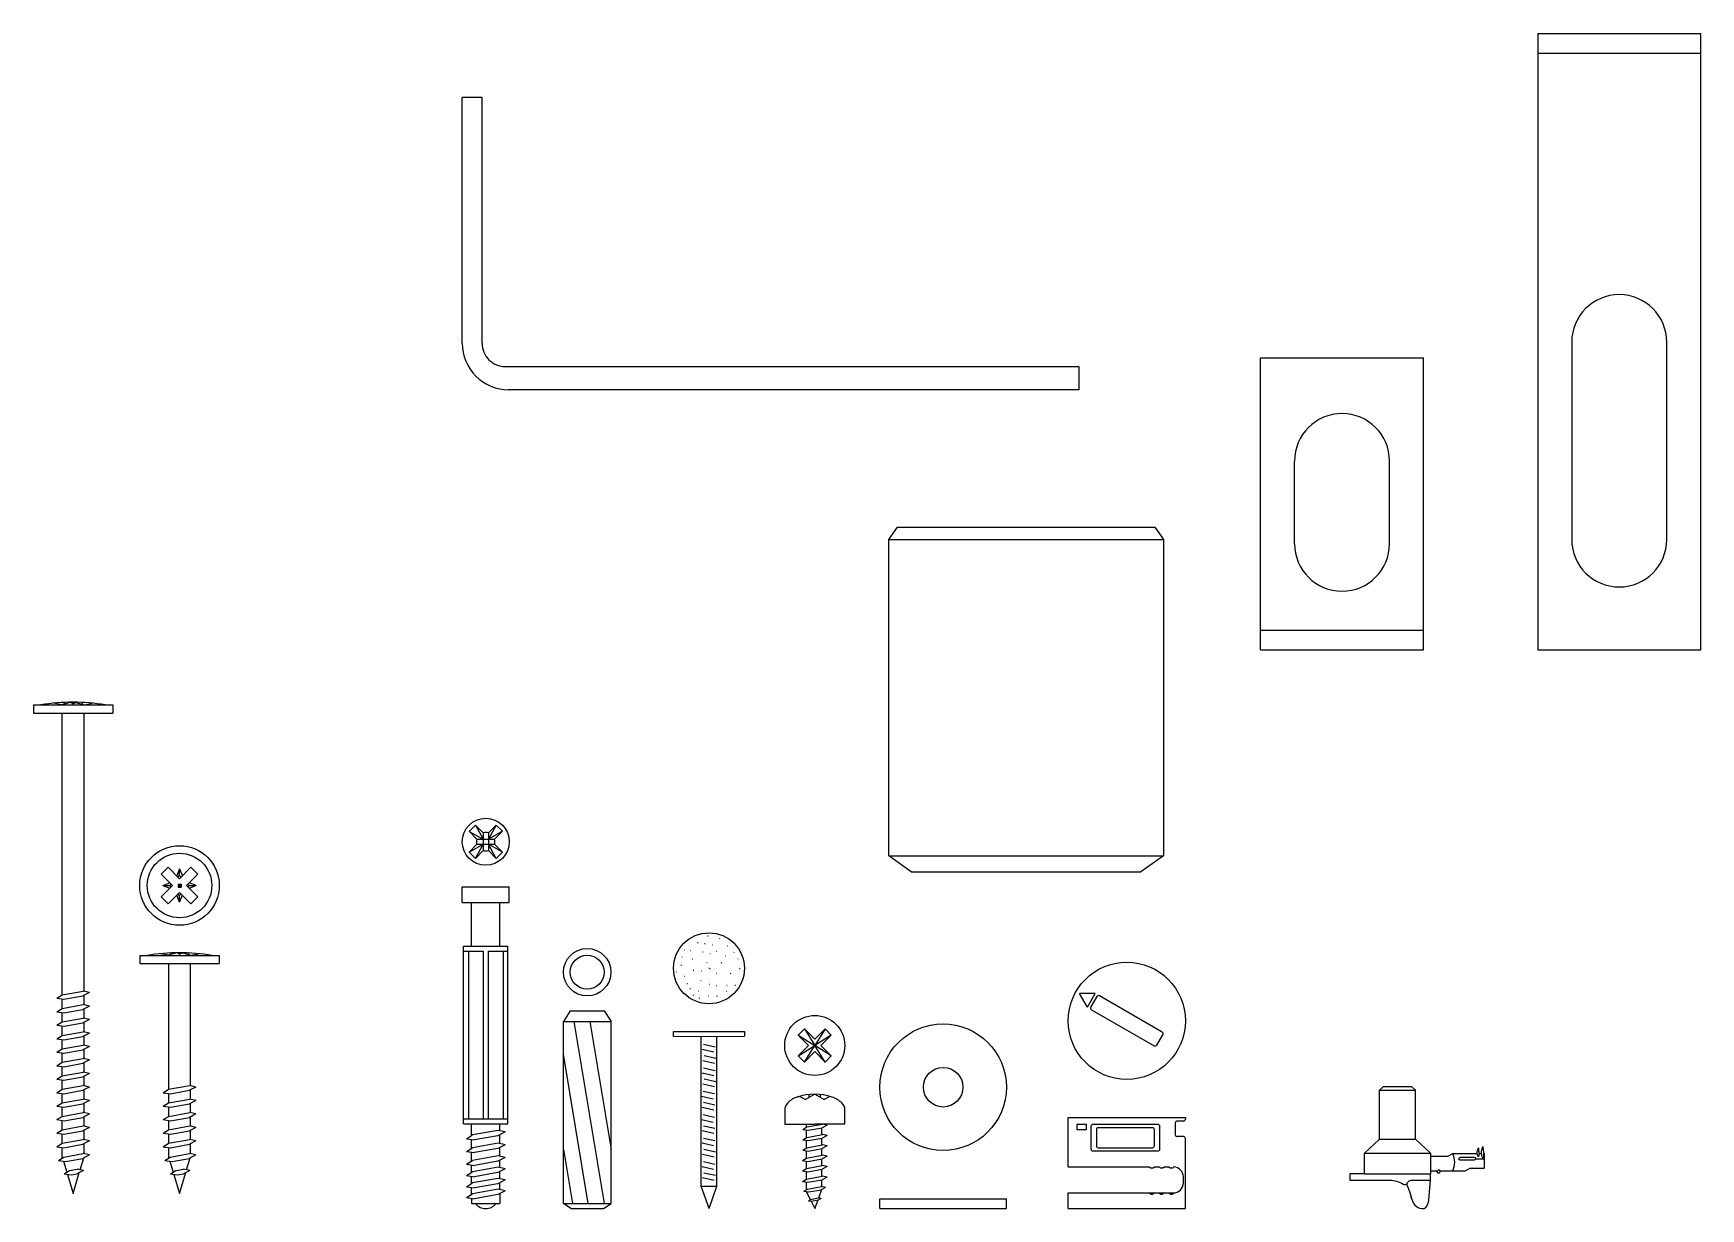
# Model space of a CAD drawing. Header units: centimetres. Extents: x 1543 to 3673, y 1148 to 2594.
# Drawn here: x 2209.75 to 2226.35, y 2528.15 to 2539.85 of the extents above; entities that cross this region are included whole.
import ezdxf

# ---------------------------------------------------------------- set-up
doc = ezdxf.new("R2010")
doc.units = ezdxf.units.CM
doc.layers.add('ferramenta', color=250, linetype='Continuous')

# ---------------------------------------------------------------- blocks, each defined once
blk = doc.blocks.new('scrivania vite 3')
at = {"layer": 'ferramenta'}
for p, q in [((-0.117, 1.5235), (-0.117, 1.6026)), ((-0.117, 1.6026), (0.117, 1.6026)), ((0.117, 1.5235), (0.117, 1.6026)), ((-0.117, 1.5235), (0.117, 1.5235)), ((-0.0707, 1.3065), (-0.0707, 1.5235)), ((0.0708, 1.3065), (0.0708, 1.5235)), ((-0.1107, 0.4465), (-0.1107, 1.3065)), ((-0.1107, 1.3065), (0.1107, 1.3065)), ((-0.1107, 1.2822), (-0.0121, 1.2822)), ((-0.0865, 1.2822), (-0.0865, 0.4465)), ((-0.0121, 1.2822), (-0.0121, 0.4465)), ((0.0121, 1.2822), (0.1107, 1.2822)), ((0.0121, 1.2822), (0.0121, 0.4465)), ((0.0865, 1.2822), (0.0865, 0.4465)), ((0.1107, 0.4465), (0.1107, 1.3065)), ((-0.1107, 0.4223), (-0.1107, 0.4465)), ((-0.1107, 0.4465), (0.1107, 0.4465)), ((-0.1107, 0.4223), (0.1107, 0.4223)), ((-0.0708, 0.3638), (-0.0708, 0.4223)), ((0.0708, 0.3875), (0.0708, 0.4223)), ((0.1107, 0.4223), (0.1107, 0.4465)), ((-0.0964, 0.3479), (-0.0662, 0.3667)), ((-0.0964, 0.3479), (-0.0565, 0.3422)), ((-0.0708, 0.3006), (-0.0708, 0.3442)), ((0.0618, 0.3895), (-0.0662, 0.3667)), ((0.0602, 0.363), (-0.0565, 0.3422)), ((0.0964, 0.3818), (0.0602, 0.363)), ((0.0964, 0.3818), (0.0618, 0.3895)), ((0.0708, 0.3243), (0.0708, 0.3685)), ((-0.0964, 0.2847), (-0.0662, 0.3035)), ((-0.0964, 0.2847), (-0.0565, 0.279)), ((-0.0708, 0.2371), (-0.0708, 0.281)), ((0.0618, 0.3263), (-0.0662, 0.3035)), ((0.0618, 0.2628), (-0.0662, 0.2399)), ((0.0602, 0.2998), (-0.0565, 0.279)), ((0.0964, 0.3185), (0.0602, 0.2998)), ((0.0964, 0.255), (0.0602, 0.2363)), ((0.0964, 0.3185), (0.0618, 0.3263)), ((0.0964, 0.255), (0.0618, 0.2628)), ((0.0708, 0.2608), (0.0708, 0.3053)), ((-0.0964, 0.2211), (-0.0662, 0.2399)), ((-0.0964, 0.2211), (-0.0565, 0.2155)), ((-0.0964, 0.1646), (-0.0662, 0.1835)), ((-0.0708, 0.1806), (-0.0708, 0.2175)), ((0.0618, 0.2063), (-0.0662, 0.1835)), ((0.0602, 0.2363), (-0.0565, 0.2155)), ((0.0602, 0.1798), (-0.0565, 0.159)), ((0.0964, 0.1985), (0.0602, 0.1798)), ((0.0964, 0.1985), (0.0618, 0.2063)), ((0.0708, 0.2043), (0.0708, 0.2418)), ((0.0708, 0.1486), (0.0708, 0.1853)), ((-0.0964, 0.1646), (-0.0565, 0.159)), ((-0.0964, 0.1089), (-0.0662, 0.1278)), ((-0.0964, 0.1089), (-0.0565, 0.1033)), ((-0.0708, 0.1249), (-0.0708, 0.161)), ((-0.0708, 0.0713), (-0.0708, 0.1053)), ((0.0618, 0.1506), (-0.0662, 0.1278)), ((0.0618, 0.0971), (-0.0662, 0.0742)), ((0.0602, 0.1241), (-0.0565, 0.1033)), ((0.0965, 0.1428), (0.0602, 0.1241)), ((0.0964, 0.0893), (0.0602, 0.0706)), ((0.0965, 0.1428), (0.0618, 0.1506)), ((0.0964, 0.0893), (0.0618, 0.0971)), ((0.0708, 0.095), (0.0708, 0.1296)), ((-0.0965, 0.0553), (-0.0662, 0.0742)), ((-0.0965, 0.0553), (-0.0565, 0.0497)), ((-0.0708, 0.0517), (-0.0708, 0.0249)), ((-0.0708, 0.0249), (0.0708, 0.0249)), ((0.0602, 0.0706), (-0.0565, 0.0497)), ((0.0708, 0.076), (0.0708, 0.0249))]:
    blk.add_line(p, q, dxfattribs=at)
blk.add_arc((0, 0.0634), 0.0634, 217.38865, 322.61135, dxfattribs=at)

msp = doc.modelspace()

# ---------------------------------------------------------------- linework, layer by layer
at = {"layer": 'ferramenta', "transparency": 33554687}
for p, q in [((2224.726, 2539.848), (2226.348, 2539.848)), ((2224.726, 2539.848), (2224.726, 2533.71)), ((2226.348, 2533.71), (2226.348, 2539.848)), ((2224.726, 2539.651), (2226.348, 2539.651)), ((2214.217, 2539.209), (2214.02, 2539.209)), ((2214.217, 2536.763), (2214.217, 2539.209)), ((2225.064, 2536.774), (2225.064, 2535.006)), ((2226.009, 2536.774), (2226.009, 2534.81)), ((2214.448, 2536.532), (2220.158, 2536.532)), ((2220.158, 2536.532), (2220.158, 2536.301)), ((2221.967, 2533.71), (2221.967, 2536.617)), ((2221.967, 2536.617), (2223.589, 2536.617)), ((2223.589, 2533.71), (2223.589, 2536.617)), ((2220.158, 2536.301), (2214.482, 2536.301)), ((2222.305, 2534.768), (2222.305, 2535.59)), ((2223.25, 2534.768), (2223.25, 2535.59)), ((2225.064, 2535.006), (2225.064, 2534.81)), ((2218.266, 2534.809), (2218.352, 2534.931)), ((2218.352, 2534.931), (2220.914, 2534.931)), ((2220.914, 2534.931), (2221.001, 2534.809)), ((2218.266, 2534.809), (2221.001, 2534.809)), ((2218.266, 2531.659), (2218.266, 2534.809)), ((2221.001, 2534.809), (2221.001, 2531.659)), ((2221.967, 2533.907), (2223.589, 2533.907)), ((2221.967, 2533.71), (2223.589, 2533.71)), ((2224.726, 2533.71), (2226.348, 2533.71)), ((2209.751, 2533.162), (2209.751, 2533.082)), ((2209.751, 2533.162), (2210.543, 2533.162)), ((2210.033, 2533.165), (2209.956, 2533.179)), ((2210.118, 2533.188), (2210.033, 2533.165)), ((2210.056, 2533.186), (2210.056, 2533.171)), ((2210.147, 2533.174), (2210.118, 2533.188)), ((2210.147, 2533.174), (2210.146, 2533.188)), ((2210.147, 2533.174), (2210.175, 2533.188)), ((2210.175, 2533.188), (2210.261, 2533.165)), ((2210.237, 2533.186), (2210.237, 2533.171)), ((2210.261, 2533.165), (2210.337, 2533.179)), ((2210.261, 2533.165), (2210.261, 2533.165)), ((2210.261, 2533.165), (2210.261, 2533.165)), ((2210.543, 2533.162), (2210.543, 2533.082)), ((2209.751, 2533.082), (2210.543, 2533.082)), ((2210.038, 2530.276), (2210.039, 2533.082)), ((2210.254, 2533.082), (2210.254, 2530.312)), ((2214.088, 2531.904), (2214.151, 2531.967)), ((2214.166, 2531.827), (2214.088, 2531.905)), ((2214.088, 2531.904), (2214.228, 2531.827)), ((2214.151, 2531.967), (2214.228, 2531.89)), ((2214.151, 2531.967), (2214.228, 2531.827)), ((2214.228, 2531.89), (2214.228, 2531.713)), ((2214.28, 2531.889), (2214.358, 2531.967)), ((2214.358, 2531.967), (2214.28, 2531.827)), ((2214.42, 2531.905), (2214.28, 2531.827)), ((2214.28, 2531.889), (2214.28, 2531.713)), ((2214.42, 2531.905), (2214.342, 2531.827)), ((2214.358, 2531.967), (2214.42, 2531.905)), ((2214.088, 2531.698), (2214.166, 2531.775)), ((2214.088, 2531.698), (2214.228, 2531.775)), ((2214.088, 2531.698), (2214.151, 2531.635)), ((2214.151, 2531.635), (2214.228, 2531.775)), ((2214.151, 2531.635), (2214.228, 2531.713)), ((2214.166, 2531.827), (2214.342, 2531.827)), ((2214.166, 2531.775), (2214.342, 2531.775)), ((2214.358, 2531.635), (2214.28, 2531.775)), ((2214.42, 2531.697), (2214.28, 2531.775)), ((2214.358, 2531.635), (2214.28, 2531.713)), ((2214.42, 2531.697), (2214.342, 2531.775)), ((2214.42, 2531.697), (2214.358, 2531.635)), ((2211.024, 2531.478), (2211.093, 2531.547)), ((2211.093, 2531.547), (2211.206, 2531.433)), ((2211.206, 2531.531), (2211.178, 2531.462)), ((2211.206, 2531.433), (2211.32, 2531.547)), ((2211.206, 2531.531), (2211.234, 2531.461)), ((2211.206, 2531.464), (2211.206, 2531.531)), ((2211.32, 2531.547), (2211.388, 2531.479)), ((2218.266, 2531.659), (2221.001, 2531.659)), ((2218.489, 2531.5), (2218.266, 2531.659)), ((2218.489, 2531.5), (2220.774, 2531.5)), ((2221.001, 2531.659), (2220.774, 2531.5)), ((2211.137, 2531.365), (2211.024, 2531.478)), ((2211.024, 2531.252), (2211.137, 2531.365)), ((2211.04, 2531.365), (2211.109, 2531.393)), ((2211.04, 2531.365), (2211.109, 2531.337)), ((2211.04, 2531.365), (2211.107, 2531.365)), ((2211.106, 2531.365), (2211.122, 2531.38)), ((2211.122, 2531.349), (2211.107, 2531.365)), ((2211.191, 2531.449), (2211.206, 2531.465)), ((2211.191, 2531.38), (2211.221, 2531.349)), ((2211.222, 2531.38), (2211.191, 2531.349)), ((2211.191, 2531.38), (2211.191, 2531.349)), ((2211.191, 2531.38), (2211.222, 2531.38)), ((2211.191, 2531.349), (2211.221, 2531.349)), ((2211.206, 2531.464), (2211.222, 2531.449)), ((2211.221, 2531.38), (2211.221, 2531.349)), ((2211.388, 2531.479), (2211.274, 2531.364)), ((2211.388, 2531.251), (2211.274, 2531.364)), ((2211.305, 2531.365), (2211.289, 2531.349)), ((2211.29, 2531.38), (2211.306, 2531.364)), ((2211.373, 2531.365), (2211.303, 2531.393)), ((2211.373, 2531.365), (2211.303, 2531.336)), ((2211.304, 2531.364), (2211.372, 2531.364)), ((2211.024, 2531.252), (2211.093, 2531.183)), ((2211.093, 2531.183), (2211.206, 2531.296)), ((2211.206, 2531.198), (2211.178, 2531.268)), ((2211.206, 2531.266), (2211.191, 2531.281)), ((2211.32, 2531.182), (2211.206, 2531.296)), ((2211.221, 2531.281), (2211.206, 2531.266)), ((2211.206, 2531.198), (2211.235, 2531.268)), ((2211.206, 2531.198), (2211.206, 2531.267)), ((2211.388, 2531.251), (2211.32, 2531.182)), ((2216.462, 2530.864), (2216.467, 2530.865)), ((2216.58, 2530.835), (2216.584, 2530.836)), ((2211.093, 2530.671), (2211.015, 2530.685)), ((2211.178, 2530.694), (2211.093, 2530.671)), ((2211.115, 2530.692), (2211.115, 2530.677)), ((2211.206, 2530.68), (2211.178, 2530.694)), ((2211.206, 2530.68), (2211.234, 2530.694)), ((2211.206, 2530.68), (2211.206, 2530.694)), ((2211.234, 2530.694), (2211.32, 2530.671)), ((2211.296, 2530.692), (2211.296, 2530.678)), ((2211.32, 2530.671), (2211.397, 2530.685)), ((2211.32, 2530.671), (2211.32, 2530.671)), ((2211.32, 2530.671), (2211.32, 2530.671)), ((2216.23, 2530.723), (2216.234, 2530.724)), ((2216.292, 2530.718), (2216.296, 2530.719)), ((2216.363, 2530.797), (2216.367, 2530.798)), ((2216.414, 2530.704), (2216.418, 2530.705)), ((2216.433, 2530.788), (2216.438, 2530.789)), ((2216.485, 2530.688), (2216.489, 2530.689)), ((2216.512, 2530.772), (2216.516, 2530.773)), ((2216.55, 2530.712), (2216.555, 2530.713)), ((2216.659, 2530.764), (2216.663, 2530.765)), ((2216.724, 2530.699), (2216.728, 2530.7)), ((2210.81, 2530.669), (2210.81, 2530.589)), ((2210.81, 2530.669), (2211.602, 2530.669)), ((2210.81, 2530.589), (2211.602, 2530.588)), ((2211.099, 2529.336), (2211.099, 2530.588)), ((2211.313, 2530.588), (2211.313, 2529.372)), ((2211.602, 2530.669), (2211.602, 2530.588)), ((2216.149, 2530.505), (2216.153, 2530.506)), ((2216.197, 2530.571), (2216.201, 2530.572)), ((2216.205, 2530.655), (2216.209, 2530.656)), ((2216.311, 2530.634), (2216.315, 2530.635)), ((2216.319, 2530.522), (2216.324, 2530.523)), ((2216.397, 2530.514), (2216.401, 2530.515)), ((2216.455, 2530.598), (2216.459, 2530.599)), ((2216.476, 2530.541), (2216.48, 2530.542)), ((2216.49, 2530.536), (2216.495, 2530.537)), ((2216.599, 2530.596), (2216.603, 2530.597)), ((2216.64, 2530.664), (2216.644, 2530.665)), ((2216.762, 2530.634), (2216.767, 2530.635)), ((2216.781, 2530.539), (2216.786, 2530.54)), ((2216.23, 2530.463), (2216.234, 2530.464)), ((2216.257, 2530.388), (2216.261, 2530.389)), ((2216.287, 2530.339), (2216.291, 2530.34)), ((2216.395, 2530.417), (2216.4, 2530.418)), ((2216.481, 2530.382), (2216.486, 2530.383)), ((2216.55, 2530.493), (2216.555, 2530.494)), ((2216.55, 2530.368), (2216.555, 2530.369)), ((2216.654, 2530.373), (2216.658, 2530.374)), ((2216.692, 2530.49), (2216.696, 2530.491)), ((2216.735, 2530.373), (2216.739, 2530.374)), ((2209.984, 2530.242), (2210.038, 2530.276)), ((2209.984, 2530.242), (2210.055, 2530.232)), ((2210.038, 2530.276), (2210.247, 2530.313)), ((2210.038, 2530.141), (2210.038, 2530.234)), ((2210.038, 2530.141), (2210.247, 2530.179)), ((2210.055, 2530.232), (2210.245, 2530.266)), ((2210.309, 2530.299), (2210.245, 2530.266)), ((2210.309, 2530.299), (2210.247, 2530.313)), ((2210.309, 2530.165), (2210.247, 2530.179)), ((2210.254, 2530.271), (2210.254, 2530.177)), ((2216.319, 2530.275), (2216.324, 2530.276)), ((2216.368, 2530.316), (2216.372, 2530.317)), ((2216.38, 2530.245), (2216.385, 2530.246)), ((2216.471, 2530.267), (2216.476, 2530.268)), ((2216.556, 2530.265), (2216.56, 2530.266)), ((2216.651, 2530.311), (2216.655, 2530.312)), ((2220.322, 2530.29), (2220.164, 2530.29)), ((2220.243, 2530.153), (2220.164, 2530.29)), ((2220.243, 2530.153), (2220.322, 2530.29)), ((2209.984, 2530.108), (2210.038, 2530.141)), ((2209.984, 2530.108), (2210.055, 2530.098)), ((2209.984, 2529.974), (2210.038, 2530.007)), ((2210.038, 2530.007), (2210.038, 2530.1)), ((2210.038, 2530.007), (2210.247, 2530.045)), ((2210.055, 2530.098), (2210.245, 2530.131)), ((2210.309, 2530.165), (2210.245, 2530.131)), ((2210.309, 2530.031), (2210.245, 2529.997)), ((2210.309, 2530.031), (2210.247, 2530.045)), ((2210.254, 2530.136), (2210.254, 2530.043)), ((2215.095, 2530.117), (2215.028, 2530.01)), ((2215.028, 2528.199), (2215.028, 2530.01)), ((2215.028, 2530.01), (2215.501, 2530.01)), ((2215.095, 2530.117), (2215.434, 2530.117)), ((2215.132, 2530.01), (2215.433, 2528.199)), ((2215.289, 2530.01), (2215.501, 2528.738)), ((2215.434, 2530.117), (2215.501, 2530.01)), ((2215.501, 2528.199), (2215.501, 2530.01)), ((2209.984, 2529.974), (2210.056, 2529.964)), ((2209.984, 2529.839), (2210.038, 2529.873)), ((2210.038, 2529.873), (2210.038, 2529.966)), ((2210.038, 2529.873), (2210.247, 2529.91)), ((2210.055, 2529.829), (2210.245, 2529.863)), ((2210.056, 2529.964), (2210.245, 2529.997)), ((2210.309, 2529.896), (2210.245, 2529.863)), ((2210.309, 2529.896), (2210.247, 2529.91)), ((2210.254, 2530.002), (2210.254, 2529.909)), ((2210.254, 2529.868), (2210.254, 2529.774)), ((2216.124, 2529.861), (2216.124, 2529.911)), ((2216.124, 2529.911), (2216.829, 2529.911)), ((2216.124, 2529.861), (2216.829, 2529.864)), ((2216.829, 2529.911), (2216.829, 2529.864)), ((2217.364, 2529.875), (2217.427, 2529.938)), ((2217.364, 2529.875), (2217.529, 2529.773)), ((2217.467, 2529.773), (2217.365, 2529.875)), ((2217.427, 2529.938), (2217.529, 2529.835)), ((2217.427, 2529.938), (2217.529, 2529.773)), ((2217.529, 2529.835), (2217.633, 2529.938)), ((2217.633, 2529.938), (2217.529, 2529.773)), ((2217.694, 2529.876), (2217.529, 2529.773)), ((2217.694, 2529.876), (2217.591, 2529.772)), ((2217.633, 2529.938), (2217.694, 2529.876)), ((2209.984, 2529.839), (2210.055, 2529.829)), ((2209.984, 2529.705), (2210.038, 2529.739)), ((2209.984, 2529.705), (2210.055, 2529.695)), ((2210.038, 2529.739), (2210.038, 2529.831)), ((2210.038, 2529.739), (2210.247, 2529.776)), ((2210.038, 2529.605), (2210.038, 2529.697)), ((2210.055, 2529.695), (2210.245, 2529.729)), ((2210.309, 2529.762), (2210.245, 2529.729)), ((2210.309, 2529.762), (2210.247, 2529.776)), ((2210.254, 2529.733), (2210.254, 2529.641)), ((2215.275, 2528.199), (2215.028, 2529.685)), ((2217.364, 2529.67), (2217.467, 2529.773)), ((2217.364, 2529.67), (2217.529, 2529.773)), ((2217.427, 2529.608), (2217.529, 2529.773)), ((2217.427, 2529.608), (2217.529, 2529.711)), ((2217.633, 2529.608), (2217.529, 2529.773)), ((2217.694, 2529.669), (2217.529, 2529.773)), ((2217.633, 2529.608), (2217.529, 2529.711)), ((2217.694, 2529.669), (2217.591, 2529.772)), ((2209.984, 2529.571), (2210.038, 2529.605)), ((2209.984, 2529.571), (2210.056, 2529.561)), ((2210.038, 2529.605), (2210.247, 2529.642)), ((2210.038, 2529.471), (2210.038, 2529.563)), ((2210.038, 2529.471), (2210.247, 2529.508)), ((2210.056, 2529.561), (2210.245, 2529.595)), ((2210.309, 2529.628), (2210.245, 2529.595)), ((2210.309, 2529.628), (2210.247, 2529.642)), ((2210.309, 2529.494), (2210.247, 2529.508)), ((2210.254, 2529.599), (2210.254, 2529.507)), ((2217.364, 2529.67), (2217.427, 2529.608)), ((2217.694, 2529.669), (2217.633, 2529.608)), ((2209.984, 2529.437), (2210.038, 2529.471)), ((2209.984, 2529.437), (2210.055, 2529.427)), ((2210.038, 2529.336), (2210.038, 2529.43)), ((2210.038, 2529.336), (2210.247, 2529.373)), ((2210.055, 2529.427), (2210.245, 2529.461)), ((2210.309, 2529.494), (2210.245, 2529.461)), ((2210.309, 2529.359), (2210.245, 2529.326)), ((2210.309, 2529.359), (2210.247, 2529.373)), ((2210.254, 2529.466), (2210.254, 2529.372)), ((2211.097, 2529.336), (2211.307, 2529.373)), ((2211.369, 2529.359), (2211.304, 2529.326)), ((2211.369, 2529.359), (2211.307, 2529.373)), ((2223.151, 2529.326), (2223.187, 2529.361)), ((2223.474, 2529.361), (2223.187, 2529.361)), ((2223.474, 2529.361), (2223.51, 2529.326)), ((2209.984, 2529.302), (2210.038, 2529.336)), ((2209.984, 2529.302), (2210.055, 2529.292)), ((2209.984, 2529.168), (2210.038, 2529.201)), ((2210.038, 2529.201), (2210.247, 2529.239)), ((2210.039, 2529.202), (2210.039, 2529.294)), ((2210.055, 2529.292), (2210.245, 2529.326)), ((2210.055, 2529.158), (2210.245, 2529.191)), ((2210.309, 2529.225), (2210.245, 2529.191)), ((2210.309, 2529.225), (2210.247, 2529.239)), ((2210.254, 2529.331), (2210.254, 2529.237)), ((2210.254, 2529.196), (2210.254, 2529.103)), ((2211.043, 2529.302), (2211.097, 2529.336)), ((2211.043, 2529.302), (2211.115, 2529.292)), ((2211.043, 2529.168), (2211.097, 2529.201)), ((2211.097, 2529.201), (2211.307, 2529.239)), ((2211.099, 2529.202), (2211.099, 2529.294)), ((2211.115, 2529.292), (2211.304, 2529.326)), ((2211.115, 2529.158), (2211.304, 2529.191)), ((2211.369, 2529.225), (2211.304, 2529.191)), ((2211.369, 2529.225), (2211.307, 2529.239)), ((2211.313, 2529.331), (2211.313, 2529.237)), ((2211.313, 2529.196), (2211.313, 2529.103)), ((2217.379, 2529.266), (2217.436, 2529.236)), ((2217.529, 2529.288), (2217.436, 2529.236)), ((2217.474, 2529.257), (2217.474, 2529.285)), ((2217.529, 2529.288), (2217.622, 2529.236)), ((2217.585, 2529.257), (2217.585, 2529.285)), ((2217.679, 2529.266), (2217.622, 2529.236)), ((2223.151, 2528.841), (2223.151, 2529.326)), ((2223.151, 2529.326), (2223.51, 2529.326)), ((2223.51, 2528.841), (2223.51, 2529.326)), ((2209.984, 2529.168), (2210.055, 2529.158)), ((2209.984, 2529.034), (2210.038, 2529.067)), ((2209.984, 2529.034), (2210.056, 2529.024)), ((2210.038, 2529.067), (2210.247, 2529.105)), ((2210.039, 2529.068), (2210.039, 2529.16)), ((2210.039, 2528.934), (2210.039, 2529.026)), ((2210.056, 2529.024), (2210.245, 2529.057)), ((2210.309, 2529.091), (2210.245, 2529.057)), ((2210.309, 2529.091), (2210.247, 2529.105)), ((2210.254, 2529.062), (2210.254, 2528.97)), ((2211.043, 2529.168), (2211.115, 2529.158)), ((2211.044, 2529.034), (2211.098, 2529.067)), ((2211.044, 2529.034), (2211.115, 2529.024)), ((2211.098, 2529.067), (2211.307, 2529.105)), ((2211.099, 2529.068), (2211.099, 2529.16)), ((2211.099, 2528.934), (2211.099, 2529.026)), ((2211.115, 2529.024), (2211.304, 2529.057)), ((2211.369, 2529.091), (2211.304, 2529.057)), ((2211.369, 2529.091), (2211.307, 2529.105)), ((2211.313, 2529.062), (2211.313, 2528.97)), ((2220.053, 2528.564), (2220.053, 2529.054)), ((2220.053, 2529.054), (2221.218, 2529.054)), ((2221.198, 2529.02), (2221.137, 2529.02)), ((2221.218, 2529.054), (2221.218, 2529.04)), ((2209.984, 2528.9), (2210.038, 2528.934)), ((2209.984, 2528.9), (2210.055, 2528.89)), ((2210.038, 2528.934), (2210.247, 2528.971)), ((2210.039, 2528.799), (2210.039, 2528.892)), ((2210.055, 2528.89), (2210.245, 2528.924)), ((2210.309, 2528.957), (2210.245, 2528.924)), ((2210.309, 2528.957), (2210.247, 2528.971)), ((2210.254, 2528.929), (2210.254, 2528.834)), ((2211.043, 2528.9), (2211.097, 2528.934)), ((2211.043, 2528.9), (2211.115, 2528.89)), ((2211.097, 2528.934), (2211.307, 2528.971)), ((2211.099, 2528.799), (2211.099, 2528.892)), ((2211.115, 2528.89), (2211.304, 2528.924)), ((2211.369, 2528.957), (2211.304, 2528.924)), ((2211.369, 2528.957), (2211.307, 2528.971)), ((2211.313, 2528.929), (2211.313, 2528.834)), ((2217.23, 2528.989), (2217.529, 2528.989)), ((2217.409, 2528.936), (2217.449, 2528.961)), ((2217.409, 2528.936), (2217.462, 2528.929)), ((2217.409, 2528.833), (2217.449, 2528.858)), ((2217.447, 2528.96), (2217.447, 2528.989)), ((2217.447, 2528.857), (2217.447, 2528.931)), ((2217.449, 2528.961), (2217.606, 2528.989)), ((2217.449, 2528.858), (2217.606, 2528.886)), ((2217.462, 2528.929), (2217.604, 2528.954)), ((2217.462, 2528.826), (2217.604, 2528.851)), ((2217.828, 2528.989), (2217.529, 2528.989)), ((2217.601, 2528.988), (2217.601, 2528.989)), ((2217.601, 2528.885), (2217.601, 2528.953)), ((2217.601, 2528.782), (2217.601, 2528.85)), ((2217.652, 2528.979), (2217.604, 2528.954)), ((2217.652, 2528.876), (2217.604, 2528.851)), ((2217.652, 2528.979), (2217.606, 2528.989)), ((2217.652, 2528.876), (2217.606, 2528.886)), ((2221.117, 2529), (2221.117, 2528.885)), ((2221.198, 2528.865), (2221.137, 2528.865)), ((2221.218, 2528.148), (2221.218, 2528.845)), ((2209.984, 2528.765), (2210.038, 2528.799)), ((2209.984, 2528.765), (2210.055, 2528.755)), ((2210.038, 2528.799), (2210.247, 2528.836)), ((2210.039, 2528.653), (2210.039, 2528.757)), ((2210.055, 2528.755), (2210.245, 2528.789)), ((2210.055, 2528.662), (2210.247, 2528.697)), ((2210.309, 2528.683), (2210.244, 2528.649)), ((2210.309, 2528.822), (2210.245, 2528.789)), ((2210.309, 2528.822), (2210.247, 2528.836)), ((2210.309, 2528.683), (2210.247, 2528.697)), ((2210.254, 2528.793), (2210.254, 2528.695)), ((2211.043, 2528.765), (2211.097, 2528.799)), ((2211.043, 2528.765), (2211.115, 2528.755)), ((2211.097, 2528.799), (2211.307, 2528.836)), ((2211.099, 2528.653), (2211.099, 2528.757)), ((2211.114, 2528.662), (2211.306, 2528.697)), ((2211.115, 2528.755), (2211.304, 2528.789)), ((2211.368, 2528.683), (2211.303, 2528.649)), ((2211.369, 2528.822), (2211.304, 2528.789)), ((2211.368, 2528.683), (2211.306, 2528.697)), ((2211.369, 2528.822), (2211.307, 2528.836)), ((2211.313, 2528.793), (2211.313, 2528.695)), ((2215.028, 2528.738), (2215.118, 2528.199)), ((2217.409, 2528.833), (2217.462, 2528.826)), ((2217.409, 2528.73), (2217.449, 2528.755)), ((2217.409, 2528.73), (2217.462, 2528.722)), ((2217.447, 2528.754), (2217.447, 2528.828)), ((2217.447, 2528.651), (2217.447, 2528.725)), ((2217.448, 2528.652), (2217.604, 2528.68)), ((2217.449, 2528.755), (2217.606, 2528.783)), ((2217.462, 2528.722), (2217.604, 2528.748)), ((2217.601, 2528.679), (2217.601, 2528.747)), ((2217.652, 2528.773), (2217.604, 2528.748)), ((2217.651, 2528.67), (2217.604, 2528.68)), ((2217.652, 2528.773), (2217.606, 2528.783)), ((2223, 2528.7), (2223.151, 2528.841)), ((2223, 2528.7), (2223.659, 2528.7)), ((2223, 2528.494), (2223, 2528.7)), ((2223.151, 2528.841), (2223.51, 2528.841)), ((2223.51, 2528.841), (2223.659, 2528.7)), ((2223.659, 2528.7), (2223.659, 2528.494)), ((2223.832, 2528.67), (2223.88, 2528.698)), ((2223.88, 2528.698), (2224.12, 2528.698)), ((2224.144, 2528.698), (2224.163, 2528.698)), ((2224.188, 2528.698), (2224.192, 2528.698)), ((2224.192, 2528.698), (2224.192, 2528.552)), ((2210.001, 2528.629), (2210.055, 2528.662)), ((2210.001, 2528.629), (2210.072, 2528.618)), ((2210.056, 2528.494), (2210.11, 2528.527)), ((2210.072, 2528.618), (2210.244, 2528.649)), ((2210.11, 2528.527), (2210.188, 2528.542)), ((2210.25, 2528.528), (2210.185, 2528.494)), ((2210.25, 2528.528), (2210.188, 2528.542)), ((2211.06, 2528.629), (2211.114, 2528.662)), ((2211.06, 2528.629), (2211.132, 2528.618)), ((2211.116, 2528.494), (2211.17, 2528.527)), ((2211.132, 2528.618), (2211.303, 2528.649)), ((2211.17, 2528.527), (2211.247, 2528.542)), ((2211.309, 2528.528), (2211.244, 2528.494)), ((2211.309, 2528.528), (2211.247, 2528.542)), ((2217.408, 2528.627), (2217.448, 2528.652)), ((2217.408, 2528.627), (2217.461, 2528.619)), ((2217.408, 2528.524), (2217.448, 2528.549)), ((2217.408, 2528.524), (2217.461, 2528.516)), ((2217.447, 2528.548), (2217.447, 2528.621)), ((2217.447, 2528.443), (2217.447, 2528.518)), ((2217.448, 2528.549), (2217.604, 2528.577)), ((2217.461, 2528.619), (2217.602, 2528.645)), ((2217.461, 2528.516), (2217.602, 2528.542)), ((2217.601, 2528.576), (2217.601, 2528.644)), ((2217.601, 2528.471), (2217.601, 2528.541)), ((2217.651, 2528.67), (2217.602, 2528.645)), ((2217.651, 2528.567), (2217.602, 2528.542)), ((2217.651, 2528.567), (2217.604, 2528.577)), ((2220.053, 2528.564), (2220.859, 2528.564)), ((2220.859, 2528.564), (2220.872, 2528.556)), ((2220.872, 2528.556), (2220.898, 2528.556)), ((2220.898, 2528.556), (2220.91, 2528.564)), ((2220.91, 2528.564), (2220.956, 2528.564)), ((2220.956, 2528.564), (2220.968, 2528.556)), ((2220.968, 2528.556), (2220.995, 2528.556)), ((2220.995, 2528.556), (2221.007, 2528.564)), ((2221.007, 2528.564), (2221.054, 2528.564)), ((2221.054, 2528.564), (2221.066, 2528.556)), ((2221.066, 2528.556), (2221.092, 2528.556)), ((2221.092, 2528.556), (2221.104, 2528.564)), ((2223.659, 2528.67), (2223.832, 2528.67)), ((2223.659, 2528.523), (2223.707, 2528.523)), ((2223.735, 2528.503), (2223.717, 2528.524)), ((2223.745, 2528.533), (2223.752, 2528.523)), ((2223.752, 2528.523), (2224.004, 2528.523)), ((2224.004, 2528.523), (2224.052, 2528.552)), ((2224.052, 2528.552), (2224.192, 2528.552)), ((2224.108, 2528.645), (2224.192, 2528.645)), ((2210.056, 2528.494), (2210.128, 2528.484)), ((2210.128, 2528.484), (2210.185, 2528.494)), ((2211.116, 2528.494), (2211.187, 2528.484)), ((2211.187, 2528.484), (2211.244, 2528.494)), ((2216.398, 2528.372), (2216.556, 2528.372)), ((2217.408, 2528.418), (2217.448, 2528.443)), ((2217.408, 2528.418), (2217.461, 2528.411)), ((2217.447, 2528.337), (2217.447, 2528.413)), ((2217.448, 2528.443), (2217.604, 2528.471)), ((2217.457, 2528.343), (2217.596, 2528.368)), ((2217.461, 2528.411), (2217.602, 2528.436)), ((2217.637, 2528.359), (2217.594, 2528.337)), ((2217.637, 2528.359), (2217.596, 2528.368)), ((2217.601, 2528.367), (2217.601, 2528.436)), ((2217.651, 2528.461), (2217.602, 2528.436)), ((2217.651, 2528.461), (2217.604, 2528.471)), ((2221.198, 2528.404), (2221.198, 2528.464)), ((2223, 2528.494), (2222.854, 2528.494)), ((2222.854, 2528.494), (2222.854, 2528.431)), ((2222.854, 2528.431), (2223.256, 2528.431)), ((2223, 2528.494), (2223.659, 2528.494)), ((2223.467, 2528.431), (2223.659, 2528.431)), ((2223.659, 2528.431), (2223.659, 2528.494)), ((2215.028, 2528.199), (2215.501, 2528.199)), ((2215.102, 2528.148), (2215.028, 2528.199)), ((2215.426, 2528.148), (2215.501, 2528.199)), ((2217.422, 2528.321), (2217.457, 2528.343)), ((2217.422, 2528.321), (2217.469, 2528.314)), ((2217.466, 2528.227), (2217.487, 2528.24)), ((2217.466, 2528.227), (2217.494, 2528.223)), ((2217.469, 2528.314), (2217.594, 2528.337)), ((2217.487, 2528.24), (2217.568, 2528.255)), ((2217.494, 2528.223), (2217.567, 2528.236)), ((2217.593, 2528.249), (2217.567, 2528.236)), ((2217.593, 2528.249), (2217.568, 2528.255)), ((2218.177, 2528.148), (2218.177, 2528.247)), ((2218.177, 2528.247), (2219.437, 2528.247)), ((2219.437, 2528.148), (2219.437, 2528.247)), ((2220.053, 2528.148), (2220.053, 2528.304)), ((2220.053, 2528.304), (2221.098, 2528.304)), ((2215.102, 2528.148), (2215.426, 2528.148)), ((2218.177, 2528.148), (2219.437, 2528.148)), ((2220.053, 2528.148), (2221.218, 2528.148))]:
    msp.add_line(p, q, dxfattribs=at)
at = {"layer": 'ferramenta', "lineweight": 25, "transparency": 33554687}
for p, q in [((2216.556, 2528.372), (2216.555, 2529.862)), ((2217.23, 2529.126), (2217.23, 2528.989)), ((2217.828, 2528.989), (2217.828, 2529.126)), ((2217.447, 2528.317), (2217.485, 2528.239)), ((2217.493, 2528.223), (2217.529, 2528.148)), ((2217.529, 2528.148), (2217.562, 2528.235)), ((2217.569, 2528.255), (2217.601, 2528.341))]:
    msp.add_line(p, q, dxfattribs=at)
at = {"layer": 'ferramenta', "transparency": 33554687}
msp.add_lwpolyline([(2214.02, 2536.763), (2214.02, 2539.209)], dxfattribs=at)
for points in [[(2220.986, 2529.906), (2220.363, 2530.266, 0.414214), (2220.336, 2530.259), (2220.277, 2530.157, 0.414214), (2220.285, 2530.129), (2220.908, 2529.77, 0.414214), (2220.935, 2529.777), (2220.994, 2529.879, 0.414214)], [(2220.301, 2528.99), (2220.941, 2528.99, -0.414214), (2220.961, 2528.97), (2220.961, 2528.739, -0.414214), (2220.941, 2528.719), (2220.301, 2528.719, -0.414214), (2220.281, 2528.739), (2220.281, 2528.97, -0.414214)], [(2220.356, 2528.957), (2220.887, 2528.957, -0.414214), (2220.907, 2528.937), (2220.907, 2528.771, -0.414214), (2220.887, 2528.751), (2220.356, 2528.751, -0.414214), (2220.336, 2528.771), (2220.336, 2528.937, -0.414214)]]:
    msp.add_lwpolyline(points, format="xyb", close=True, dxfattribs=at)
at = {"layer": 'ferramenta', "lineweight": 25, "transparency": 33554687}
for points in [[(2216.477, 2528.148), (2216.398, 2528.372), (2216.398, 2529.862)], [(2216.41, 2529.735), (2216.525, 2529.709)], [(2216.423, 2529.784), (2216.539, 2529.758)], [(2216.415, 2529.624), (2216.53, 2529.598)], [(2216.423, 2529.55), (2216.539, 2529.524)], [(2216.428, 2529.673), (2216.543, 2529.647)], [(2216.41, 2529.501), (2216.525, 2529.475)], [(2216.415, 2529.39), (2216.53, 2529.364)], [(2216.428, 2529.439), (2216.543, 2529.413)], [(2216.403, 2529.269), (2216.518, 2529.243)], [(2216.417, 2529.319), (2216.532, 2529.293)], [(2216.421, 2529.208), (2216.536, 2529.182)], [(2216.403, 2529.036), (2216.518, 2529.01)], [(2216.408, 2529.158), (2216.523, 2529.132)], [(2216.417, 2529.085), (2216.532, 2529.059)], [(2216.408, 2528.925), (2216.523, 2528.899)], [(2216.421, 2528.974), (2216.536, 2528.948)], [(2216.421, 2528.851), (2216.536, 2528.825)], [(2216.407, 2528.802), (2216.522, 2528.776)], [(2216.412, 2528.691), (2216.527, 2528.665)], [(2216.425, 2528.74), (2216.54, 2528.714)], [(2210.051, 2528.621), (2210.084, 2528.511)], [(2210.217, 2528.535), (2210.252, 2528.653)], [(2211.11, 2528.621), (2211.143, 2528.511)], [(2211.276, 2528.535), (2211.312, 2528.653)], [(2216.407, 2528.568), (2216.522, 2528.542)], [(2216.421, 2528.617), (2216.536, 2528.591)], [(2210.09, 2528.489), (2210.147, 2528.299)], [(2210.147, 2528.299), (2210.208, 2528.507)], [(2211.15, 2528.489), (2211.206, 2528.299)], [(2211.206, 2528.299), (2211.268, 2528.507)], [(2216.412, 2528.457), (2216.527, 2528.431)], [(2216.425, 2528.506), (2216.54, 2528.48)], [(2216.477, 2528.148), (2216.556, 2528.372)], [(2223.569, 2528.148), (2223.595, 2528.15)]]:
    msp.add_lwpolyline(points, dxfattribs=at)
at = {"layer": 'ferramenta', "transparency": 33554687}
msp.add_lwpolyline([(2220.141, 2528.99), (2220.232, 2528.99), (2220.232, 2528.933), (2220.141, 2528.933)], close=True, dxfattribs=at)
for points in [[(2224.129, 2528.671, 0.518888), (2224.138, 2528.671, 0.216853), (2224.144, 2528.698, -0.072388), (2224.141, 2528.744, 0.793382), (2224.133, 2528.747, 0.136996), (2224.12, 2528.698, 2.434367)], [(2223.752, 2528.523, -0.055017), (2223.749, 2528.509, -0.086834), (2223.745, 2528.503, -0.47546), (2223.735, 2528.503, -1.339096)], [(2223.737, 2528.534, -0.344877), (2223.745, 2528.533, 0.282462)], [(2223.256, 2528.431, -0.132117), (2223.38, 2528.396, 0.551708), (2223.43, 2528.407, -0.257182), (2223.467, 2528.431)]]:
    msp.add_lwpolyline(points, format="xyb", dxfattribs=at)
at = {"layer": 'ferramenta', "lineweight": 25, "transparency": 33554687}
for points in [[(2224.097, 2528.659, 0.038937), (2224.095, 2528.659), (2223.955, 2528.658, 0.360477), (2223.941, 2528.646), (2223.94, 2528.645, 0.057382), (2223.941, 2528.642)], [(2224.097, 2528.659, -0.415581), (2224.108, 2528.645, -0.101353), (2224.106, 2528.64, -0.270855), (2224.093, 2528.632), (2223.954, 2528.63, -0.382522), (2223.941, 2528.642)], [(2223.436, 2528.357, 0.003994), (2223.434, 2528.362, 0.004905), (2223.433, 2528.367, 0.009037), (2223.431, 2528.372, 0.005169), (2223.429, 2528.376, -0.001477), (2223.427, 2528.381, 0.002126), (2223.425, 2528.386, 0.003709), (2223.422, 2528.394)], [(2223.641, 2528.23, 0.026896), (2223.642, 2528.237), (2223.659, 2528.431)], [(2223.444, 2528.336, -0.001644), (2223.442, 2528.339, 0.006491), (2223.441, 2528.343)], [(2223.448, 2528.324, 0.003247), (2223.446, 2528.328, 0.004863), (2223.445, 2528.332)], [(2223.45, 2528.316, 0.004876), (2223.451, 2528.312, 0.003007), (2223.452, 2528.308, 0.007835), (2223.454, 2528.304)], [(2223.455, 2528.301, -0.003441), (2223.456, 2528.297, 0.002911), (2223.457, 2528.293, -0.001474), (2223.458, 2528.289), (2223.459, 2528.285, 0.001415), (2223.461, 2528.281)], [(2223.471, 2528.247, -0.001607), (2223.47, 2528.251, -0.003231), (2223.468, 2528.254, 0.008435), (2223.467, 2528.258)], [(2223.475, 2528.236, 0.005225), (2223.476, 2528.232, 0.005225), (2223.477, 2528.229, 0.002036), (2223.479, 2528.225)], [(2223.48, 2528.222, -0.002283), (2223.481, 2528.219, 0.006848), (2223.483, 2528.215, -0.000595), (2223.485, 2528.211), (2223.485, 2528.211)]]:
    msp.add_lwpolyline(points, format="xyb", dxfattribs=at)
at = {"layer": 'ferramenta', "transparency": 33554687}
for centre, radius in [((2214.254, 2531.801), 0.234), ((2211.206, 2531.365), 0.396), ((2211.206, 2531.365), 0.321), ((2216.476, 2530.541), 0.353), ((2215.264, 2530.502), 0.236), ((2215.264, 2530.502), 0.169), ((2220.635, 2530.018), 0.583), ((2217.529, 2529.773), 0.299), ((2218.807, 2529.357), 0.63), ((2218.807, 2529.357), 0.197)]:
    msp.add_circle(centre, radius, dxfattribs=at)
for centre, radius, start, end in [((2225.537, 2536.774), 0.473, 0, 180), ((2214.482, 2536.763), 0.462, 180, 270.0008), ((2214.448, 2536.763), 0.231, 180, 270.0008), ((2222.778, 2535.59), 0.473, 0, 180), ((2222.778, 2534.768), 0.473, 180, 0), ((2225.537, 2534.81), 0.473, 180, 0), ((2210.146, 2531.18), 2.009, 80.7975, 99.2025), ((2214.254, 2531.801), 0.0919, 73.5376, 106.1359), ((2214.254, 2531.801), 0.0919, 163.7009, 196.2991), ((2214.254, 2531.801), 0.0919, 253.8641, 286.4624), ((2214.254, 2531.801), 0.0919, 343.7009, 16.2991), ((2211.206, 2528.686), 2.009, 80.7975, 99.2025), ((2221.137, 2529), 0.02, 90, 180), ((2221.198, 2529.04), 0.02, 270, 0), ((2221.137, 2528.885), 0.02, 180, 270), ((2221.198, 2528.845), 0.02, 359.9995, 90), ((2223.697, 2528.612), 0.202, 333.7855, 25.1655), ((2224.17, 2528.699), 0.0495, 180.8575, 213.986), ((2224.297, 2528.702), 0.135, 153.7231, 181.4656), ((2224.329, 2528.715), 0.167, 185.855, 203.3408), ((2224.18, 2528.76), 0.00318, 23.8947, 160.5464), ((2223.443, 2528.661), 0.747, 2.8304, 7.7058), ((2223.975, 2528.686), 0.214, 350.5278, 3.3926), ((2221.098, 2528.464), 0.1, 0, 86.684), ((2223.708, 2528.569), 0.0456, 268.1599, 309.1479), ((2224.18, 2528.65), 0.00522, 194.914, 358.493), ((2221.098, 2528.404), 0.1, 269.9999, 0), ((2220.885, 2528.327), 0.0341, 221.6527, 318.347), ((2220.981, 2528.327), 0.0341, 221.6527, 318.347), ((2221.079, 2528.327), 0.0341, 221.6527, 318.347)]:
    msp.add_arc(centre, radius, start, end, dxfattribs=at)
at = {"layer": 'ferramenta', "lineweight": 25, "transparency": 33554687}
for centre, radius, start, end in [((2217.337, 2529.126), 0.107, 134.9946, 180.0147), ((2217.433, 2529.029), 0.244, 108.4757, 134.9679), ((2217.529, 2528.74), 0.547, 71.5798, 108.4202), ((2217.625, 2529.028), 0.244, 45.0611, 71.4952), ((2217.722, 2529.126), 0.107, 359.9746, 45.0162), ((2223.627, 2528.418), 0.2, 199.4236, 200.6084), ((2222.789, 2528.078), 0.701, 16.1575, 16.4886), ((2223.587, 2528.303), 0.128, 195.1545, 196.9539)]:
    msp.add_arc(centre, radius, start, end, dxfattribs=at)
msp.add_ellipse((2223.58, 2528.416), major_axis=(-0.015, 0.266), ratio=0.265667, start_param=3.14352, end_param=3.92261, dxfattribs=at)
for points in [[(2223.436, 2528.357), (2223.436, 2528.357), (2223.436, 2528.357), (2223.436, 2528.356)], [(2223.436, 2528.356), (2223.436, 2528.356), (2223.437, 2528.355), (2223.437, 2528.355)], [(2223.437, 2528.355), (2223.437, 2528.353), (2223.438, 2528.352), (2223.438, 2528.351)], [(2223.44, 2528.347), (2223.44, 2528.346), (2223.441, 2528.345), (2223.441, 2528.343)], [(2223.444, 2528.336), (2223.444, 2528.334), (2223.445, 2528.333), (2223.445, 2528.332)], [(2223.448, 2528.324), (2223.448, 2528.323), (2223.448, 2528.321), (2223.449, 2528.32)], [(2223.449, 2528.32), (2223.449, 2528.319), (2223.45, 2528.317), (2223.45, 2528.316)], [(2223.454, 2528.304), (2223.454, 2528.303), (2223.454, 2528.302), (2223.455, 2528.301)], [(2223.461, 2528.281), (2223.461, 2528.28), (2223.461, 2528.279), (2223.462, 2528.277)], [(2223.463, 2528.273), (2223.463, 2528.272), (2223.464, 2528.271), (2223.464, 2528.27)], [(2223.465, 2528.266), (2223.465, 2528.264), (2223.466, 2528.263), (2223.466, 2528.262)], [(2223.466, 2528.262), (2223.466, 2528.261), (2223.467, 2528.261), (2223.467, 2528.26)], [(2223.467, 2528.26), (2223.467, 2528.259), (2223.467, 2528.259), (2223.467, 2528.258)], [(2223.471, 2528.247), (2223.471, 2528.246), (2223.472, 2528.244), (2223.472, 2528.243)], [(2223.472, 2528.243), (2223.473, 2528.242), (2223.473, 2528.241), (2223.473, 2528.239)], [(2223.473, 2528.239), (2223.474, 2528.238), (2223.474, 2528.237), (2223.475, 2528.236)], [(2223.479, 2528.225), (2223.479, 2528.224), (2223.48, 2528.223), (2223.48, 2528.222)], [(2223.484, 2528.212), (2223.484, 2528.212), (2223.484, 2528.212), (2223.485, 2528.211)], [(2223.484, 2528.212), (2223.484, 2528.212), (2223.507, 2528.157), (2223.569, 2528.148)]]:
    msp.add_open_spline(points, degree=3, dxfattribs=at)

# ---------------------------------------------------------------- block references
at = {"layer": 'ferramenta', "transparency": 33554687, "xscale": 2, "yscale": 2, "zscale": 2}
msp.add_blockref('scrivania vite 3', (2214.254, 2528.148), dxfattribs=at)

doc.saveas('drawing.dxf')
